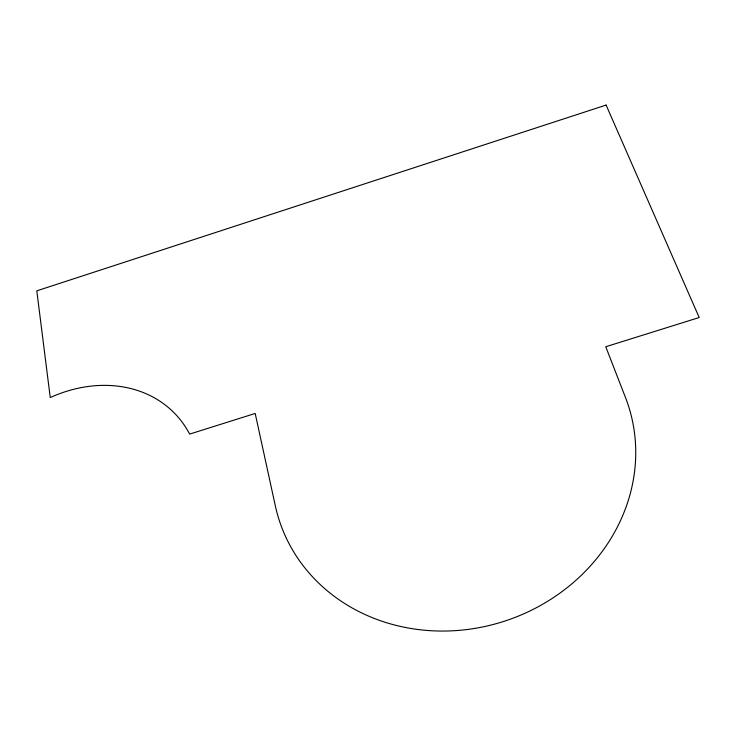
<?xml version="1.0" encoding="UTF-8"?>
<svg xmlns="http://www.w3.org/2000/svg" width="736" height="736" viewBox="0 0 736 736"><rect width="100%" height="100%" fill="white"/><g stroke="black" fill="none" stroke-linecap="round" stroke-linejoin="round"><path stroke-width="1.1" d="M606.105 105.064L36.8 290.84L50.25 397.541A129.315 106.223 -43 0 1 189.63 434.102L255.19 413.448L275.338 505.89A183.742 166.143 -19.1 0 0 501.722 622.049A183.742 166.143 -19.1 0 0 625.499 397.56L605.756 346.748L699.2 317.529L606.105 105.064"/></g></svg>
